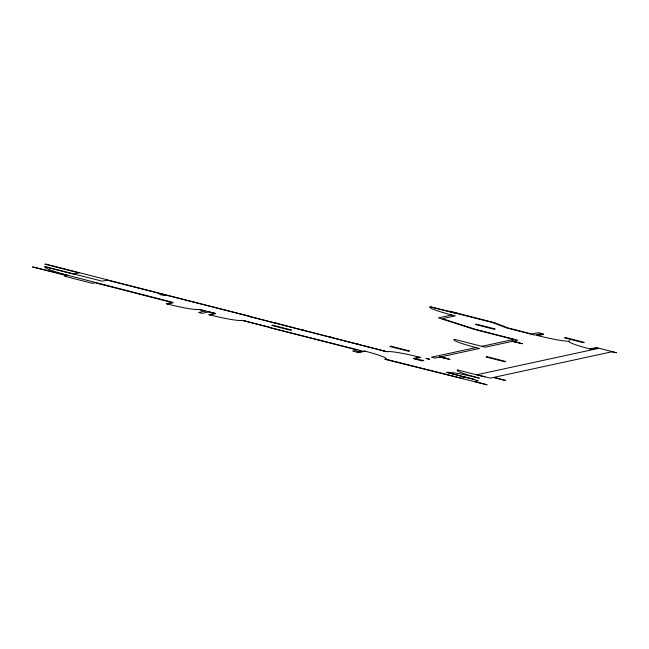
<?xml version="1.0" encoding="UTF-8"?>
<svg xmlns="http://www.w3.org/2000/svg" width="649" height="649" viewBox="0 0 649 649"><rect width="100%" height="100%" fill="white"/><g stroke="black" fill="none" stroke-linecap="round" stroke-linejoin="round"><path stroke-width="0.97" d="M44.959 266.715L102.266 281.179L107.077 280.141L250.068 316.452L45.681 264.046L44.943 264.208L78.943 272.921L73.653 274.073L44.968 266.715A32.588 2.953 13.4 0 0 67.829 275.33L172.748 302.345L166.258 303.756L167.393 304.04A28.207 2.555 13.4 0 0 199.194 309.476L205.238 311.025L198.683 312.445L202.172 313.345L208.727 311.926L215.622 313.686L209.87 314.935L208.743 314.643L215.225 313.24L199.194 309.476M67.829 275.33L32.45 266.909L66.449 275.63L64.227 276.117L92.353 283.329L94.981 282.761L173.145 302.799L167.393 304.04M160.376 294.76L162.534 294.289M161.609 295.076L163.775 294.605M241.671 320.371L245.427 320.987L241.671 320.371A28.207 2.555 13.4 0 1 209.878 314.935M430.165 306.799L492.177 322.431L506.179 327.802L534.589 335.087L540.974 333.7L543.619 334.381L537.875 335.622L536.739 335.33L543.229 333.927L538.224 332.645L531.839 334.032L508.362 328.013L494.36 322.642L449.587 311.163L448.848 311.325L457.91 313.645L430.173 306.799A28.207 2.555 13.4 0 0 451.842 314.96L455.338 315.86L442.383 318.667L475.685 329.392L517.74 340.173L485.249 347.215L454.576 339.346M451.842 314.96L438.464 317.864L474.013 329.311L513.513 339.443L481.517 346.371M365.233 351.206L359.489 352.448L356.845 351.774L361.542 350.752L270.365 327.729L357.307 350.022L352.618 351.036L357.623 352.318L364.105 350.914L365.241 351.206A28.207 2.555 13.4 0 1 385.547 359.124L461.293 378.172L465.228 377.32M387.51 351.693L383.746 351.077L387.51 351.693A28.207 2.555 13.4 0 1 419.303 357.128L420.438 357.421L413.957 358.824L422.069 360.901L423.789 360.536L413.559 358.37L419.303 357.128M385.547 359.124L384.808 359.286L487.115 384.792L474.508 381.563L478.281 380.744L473.437 379.43M476.009 347.564L431.471 357.218L434.968 358.11L479.506 348.456L476.009 347.564A28.207 2.555 13.4 0 1 454.349 339.403M446.65 372.372L473.835 379.341L446.658 372.372A28.207 2.555 13.4 0 1 479.343 378.148A28.207 2.555 13.4 0 1 457.683 369.987L457.902 369.93M589.982 348.984L595.725 347.742L598.37 348.416L476.918 374.733L490.409 378.116L493.289 377.491L504.833 380.452L505.571 380.298L494.027 377.329L611.699 351.839L616.55 352.732L597.599 347.872L591.109 349.276L589.982 348.984A28.207 2.555 13.4 0 1 569.676 341.058A28.207 2.555 13.4 0 1 537.875 335.622M484.852 376.955L457.675 369.987M512.158 341.066L522.404 343.686M511.899 341.123L522.137 343.743M439.697 356.763L449.935 359.392M439.438 356.82L449.676 359.449M249.808 316.509L275.484 323.088M276.993 323.478L302.669 330.065M304.178 330.446L329.854 337.034M331.363 337.423L357.039 344.002M358.548 344.392L384.224 350.971M249.589 316.558L275.265 323.137M276.774 323.526L302.45 330.106M303.959 330.495L329.635 337.082M331.144 337.464L356.82 344.051M358.329 344.441L384.005 351.02M245.176 321.044L270.844 327.623M244.949 321.085L270.625 327.672M159.605 293.908L165.26 295.287L159.646 293.892M440.209 356.982L445.855 358.353L440.249 356.966M512.669 341.277L518.324 342.656L512.71 341.269M275.744 323.032L275.006 323.194L277.253 323.421L275.744 323.032M272.978 325.222L271.801 325.482L290.354 330.236L291.531 329.984L272.978 325.222M302.929 330.008L302.191 330.163L304.438 330.39L302.929 330.008M330.114 336.977L329.376 337.139L331.623 337.366L330.114 336.977M357.299 343.946L356.561 344.108L358.808 344.335L357.299 343.946M476.601 324.224L475.425 324.476L493.978 329.23L495.155 328.978L476.601 324.224M391.031 346.209L389.854 346.469L408.408 351.223L409.584 350.971L391.031 346.209M426.044 358.394L429.533 359.286L426.044 358.394M565.685 337.61L564.508 337.861L583.062 342.623L584.238 342.364L565.685 337.61M487.269 356.747L486.093 356.999L504.646 361.753L505.822 361.501L487.269 356.747"/></g></svg>
